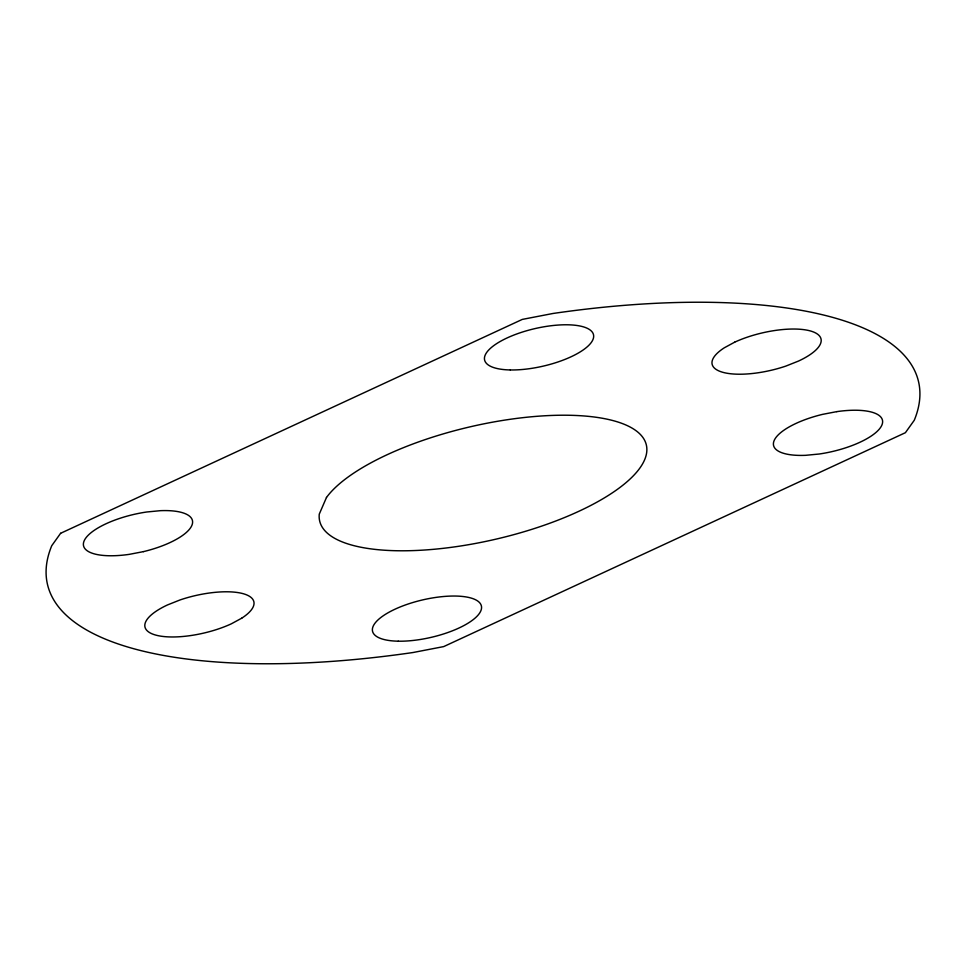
<?xml version="1.0" encoding="UTF-8"?>
<svg xmlns="http://www.w3.org/2000/svg" width="966" height="966" viewBox="0 0 966 966"><rect width="100%" height="100%" fill="white"/><g stroke="black" fill="none" stroke-linecap="round" stroke-linejoin="round"><path stroke-width="1.45" d="M326.484 497.466L319.275 514.117A167.686 57.622 -13.1 0 0 546.478 524.429A167.686 57.622 -13.1 0 0 593.064 416.865A167.686 57.622 -13.1 0 0 326.484 497.466M60.604 533.304L51.741 545.718A447.161 153.666 -13.1 0 0 412.941 652.533L443.708 646.592L905.396 432.696L914.259 420.282A447.161 153.666 -13.1 0 0 553.059 313.467L522.292 319.408L60.604 533.304M734.667 342.181L724.283 347.808A55.895 19.211 -13.1 0 0 722.278 372.151A55.895 19.211 -13.1 0 0 785.962 366.054L798.52 361.055A55.895 19.211 -13.1 0 0 810.909 331.096A55.895 19.211 -13.1 0 0 734.667 342.181M241.717 618.192L231.333 623.819A55.895 19.211 -13.1 0 1 155.091 634.904A55.895 19.211 -13.1 0 1 167.48 604.945L180.038 599.946A55.895 19.211 -13.1 0 1 243.722 593.849A55.895 19.211 -13.1 0 1 241.717 618.192M836.761 411.637L822.513 414.378A55.895 19.211 -13.1 0 0 774.104 440.665A55.895 19.211 -13.1 0 0 805.596 455.324L819.253 454.008A55.895 19.211 -13.1 0 0 881.922 424.98A55.895 19.211 -13.1 0 0 836.761 411.637M143.487 551.622L129.239 554.363A55.895 19.211 -13.1 0 1 84.078 541.02A55.895 19.211 -13.1 0 1 146.747 511.992L160.404 510.676A55.895 19.211 -13.1 0 1 191.896 525.335A55.895 19.211 -13.1 0 1 143.487 551.622M398.233 641.195A55.895 19.211 -13.1 0 0 481.539 608.085A55.895 19.211 -13.1 0 0 401.083 606.588A55.895 19.211 -13.1 0 0 398.233 641.195M510.326 369.954A55.895 19.211 -13.1 0 0 593.643 336.844A55.895 19.211 -13.1 0 0 513.175 335.335A55.895 19.211 -13.1 0 0 510.326 369.954"/></g></svg>
